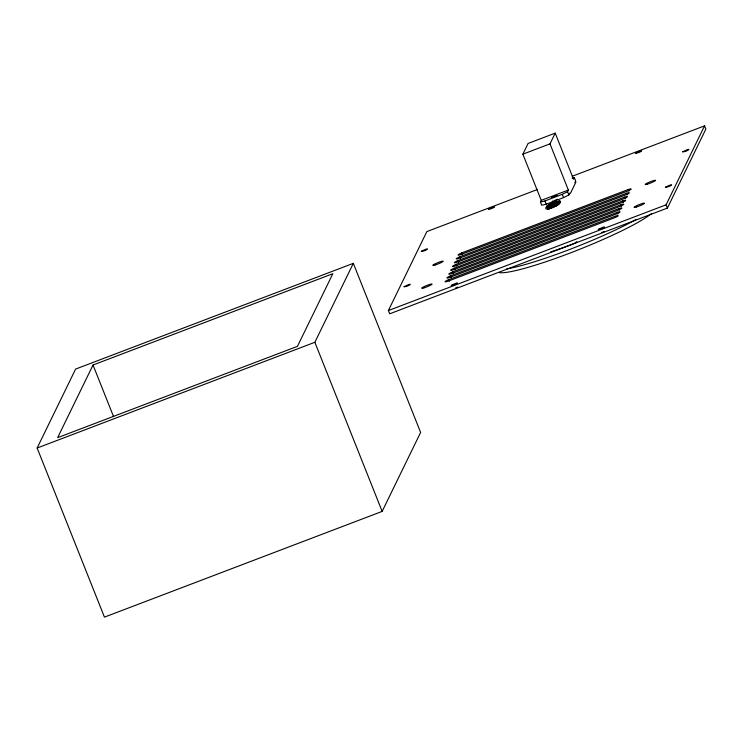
<?xml version="1.0" encoding="UTF-8"?>
<svg xmlns="http://www.w3.org/2000/svg" width="743" height="743" viewBox="0 0 743 743"><rect width="100%" height="100%" fill="white"/><g stroke="black" fill="none" stroke-linecap="round" stroke-linejoin="round"><path stroke-width="1.11" d="M546.709 206.331C541.164 213.362 560.891 205.179 560.306 201.269C557.733 201.353 544.545 203.628 547.656 208.885M37.15 448.029L75.61 369.076L353.324 263.338L420.622 432.445L382.153 511.398L104.447 617.136L37.15 448.029L314.856 342.291L353.324 263.338M93.024 365.017L57.638 437.655L297.451 346.349L332.836 273.712L93.024 365.017L113.595 416.702M572.212 176.258L704.559 125.864L705.85 129.124L667.39 208.068L389.676 313.806L388.385 310.555L426.844 231.602L537.495 189.474M569.658 193.291L568.859 194.926L563.556 197.61L546.244 204.195L541.74 205.244L540.449 201.994L541.238 200.359L522.868 154.182L528.087 143.455L555.207 133.136L573.587 179.314L574.385 177.679L572.129 178.199M522.868 154.182L549.987 143.863L555.207 133.136M540.449 201.994L544.953 200.944L562.265 194.35L567.568 191.675L568.358 190.041L549.987 143.863M574.878 182.564L575.676 180.93L574.385 177.679M575.936 182.026L570.559 193.078L568.404 193.904M388.385 310.555L666.09 204.817L704.559 125.864M556.99 201.567L558.29 204.817L548.353 209.21L547.062 205.96M576.224 242.524L576.93 241.93L576.113 241.986M552.253 207.687L555.355 206.313M575.992 242.655L574.813 243.221M557.213 199.393L555.931 199.988L557.603 199.319M457.084 287.42L457.809 287.067M603.297 231.797L604.115 231.435M574.478 243.37L573.41 243.806A51.1 5.963 -21.7 0 1 556.916 249.806M455.422 288.108L456.276 287.773M541.238 200.359L568.358 190.041M461.7 252.926L628.327 189.484A5.73 0.669 -21.7 0 1 631.197 189.056A5.73 0.669 -21.7 0 1 627.529 191.118L460.901 254.561A5.73 0.669 -21.7 0 1 458.032 254.988A5.73 0.669 -21.7 0 1 461.7 252.926L462.341 254.552M459.843 256.734L626.47 193.301A5.73 0.669 -21.7 0 1 629.34 192.874A5.73 0.669 -21.7 0 1 625.671 194.926L459.044 258.369A5.73 0.669 -21.7 0 1 456.174 258.796A5.73 0.669 -21.7 0 1 459.843 256.734L460.484 258.36M457.985 260.552L624.612 197.109A5.73 0.669 -21.7 0 1 627.482 196.681A5.73 0.669 -21.7 0 1 623.814 198.743L457.186 262.186A5.73 0.669 -21.7 0 1 454.317 262.613A5.73 0.669 -21.7 0 1 457.985 260.552L458.635 262.177M456.128 264.359L622.755 200.916A5.73 0.669 -21.7 0 1 625.625 200.489A5.73 0.669 -21.7 0 1 621.956 202.551L455.329 265.994A5.73 0.669 -21.7 0 1 452.459 266.421A5.73 0.669 -21.7 0 1 456.128 264.359L456.778 265.985M454.27 268.177L620.897 204.734A5.73 0.669 -21.7 0 1 623.767 204.306A5.73 0.669 -21.7 0 1 620.099 206.368L453.471 269.802A5.73 0.669 -21.7 0 1 450.602 270.229A5.73 0.669 -21.7 0 1 454.27 268.177L454.92 269.802M452.413 271.984L619.04 208.542A5.73 0.669 -21.7 0 1 621.91 208.114A5.73 0.669 -21.7 0 1 618.241 210.176L451.614 273.619A5.73 0.669 -21.7 0 1 448.744 274.046A5.73 0.669 -21.7 0 1 452.413 271.984L453.063 273.61M450.555 275.792L617.182 212.359A5.73 0.669 -21.7 0 1 620.052 211.931A5.73 0.669 -21.7 0 1 616.384 213.984L449.756 277.427A5.73 0.669 -21.7 0 1 446.896 277.854A5.73 0.669 -21.7 0 1 450.555 275.792L451.205 277.418M448.698 279.609L615.325 216.167A5.73 0.669 -21.7 0 1 618.195 215.739A5.73 0.669 -21.7 0 1 614.526 217.801L447.908 281.244A5.73 0.669 -21.7 0 1 445.038 281.671A5.73 0.669 -21.7 0 1 448.698 279.609L449.348 281.235M554.51 200.526L555.207 200.276M601.607 232.438L602.443 232.132M555.773 206.164L556.934 205.783M553.414 200.982L552.29 201.232M666.09 204.817L667.39 208.068M628.327 189.484L628.968 191.109M626.47 193.301L627.111 194.926M624.612 197.109L625.253 198.734M622.755 200.916L623.396 202.542M620.897 204.734L621.547 206.359M619.04 208.542L619.69 210.167M617.182 212.359L617.832 213.984M567.568 191.675L568.859 194.926M562.265 194.35L563.556 197.61M559.85 200.87L560.491 202.505M559.442 200.926L560.092 202.551M558.95 201.028L559.916 203.471M558.365 201.167L559.34 203.61M557.714 201.353L559.005 204.604M556.219 201.817L557.51 205.068M555.402 202.105L556.693 205.356M554.557 202.412L555.848 205.662M553.693 202.737L554.984 205.987M552.829 203.08L554.12 206.331M551.975 203.433L553.266 206.684M551.148 203.796L552.439 207.046M550.359 204.149L551.659 207.399M549.625 204.501L550.916 207.752M548.947 204.836L550.238 208.086M548.343 205.152L549.634 208.411M547.823 205.449L549.114 208.709M547.396 205.718L548.687 208.978M544.953 200.944L546.244 204.195M546.829 206.164L548.12 209.415M314.856 342.291L382.153 511.398M556.005 250.122A51.1 5.963 -21.7 0 1 550.665 251.849M636.203 219.408A84.581 9.863 -21.7 0 1 506.633 268.901M651.583 213.436A84.581 9.863 -21.7 0 1 573.921 251.561A84.581 9.863 -21.7 0 1 499.231 272.588M421.318 251.329C426.12 251.413 432.454 245.71 421.318 251.329M404.071 286.724C408.882 286.807 415.216 281.105 404.071 286.724M488.439 209.145C493.241 209.229 499.584 203.517 488.439 209.145M451.298 285.377C456.109 285.451 462.443 279.749 451.298 285.377M551.547 197.452L556.888 195.52L551.547 197.452M635.46 153.169C640.29 153.262 646.596 147.578 635.46 153.169M598.329 229.401C603.13 229.476 609.464 223.773 598.329 229.401M682.687 151.813C687.498 151.897 693.832 146.195 682.687 151.813M665.449 187.208C670.251 187.292 676.585 181.589 665.449 187.208M423.909 287.885A5.638 0.659 -21.7 0 0 432.12 284.142A5.638 0.659 -21.7 0 0 424.643 286.38A5.638 0.659 -21.7 0 0 423.909 287.885M435.054 265.019A5.638 0.659 -21.7 0 0 443.255 261.276A5.638 0.659 -21.7 0 0 435.788 263.505A5.638 0.659 -21.7 0 0 435.054 265.019M647.413 184.162A5.638 0.659 -21.7 0 0 655.623 180.419A5.638 0.659 -21.7 0 0 648.156 182.648A5.638 0.659 -21.7 0 0 647.413 184.162M636.277 207.028A5.638 0.659 -21.7 0 0 644.487 203.294A5.638 0.659 -21.7 0 0 637.011 205.523A5.638 0.659 -21.7 0 0 636.277 207.028"/></g></svg>
